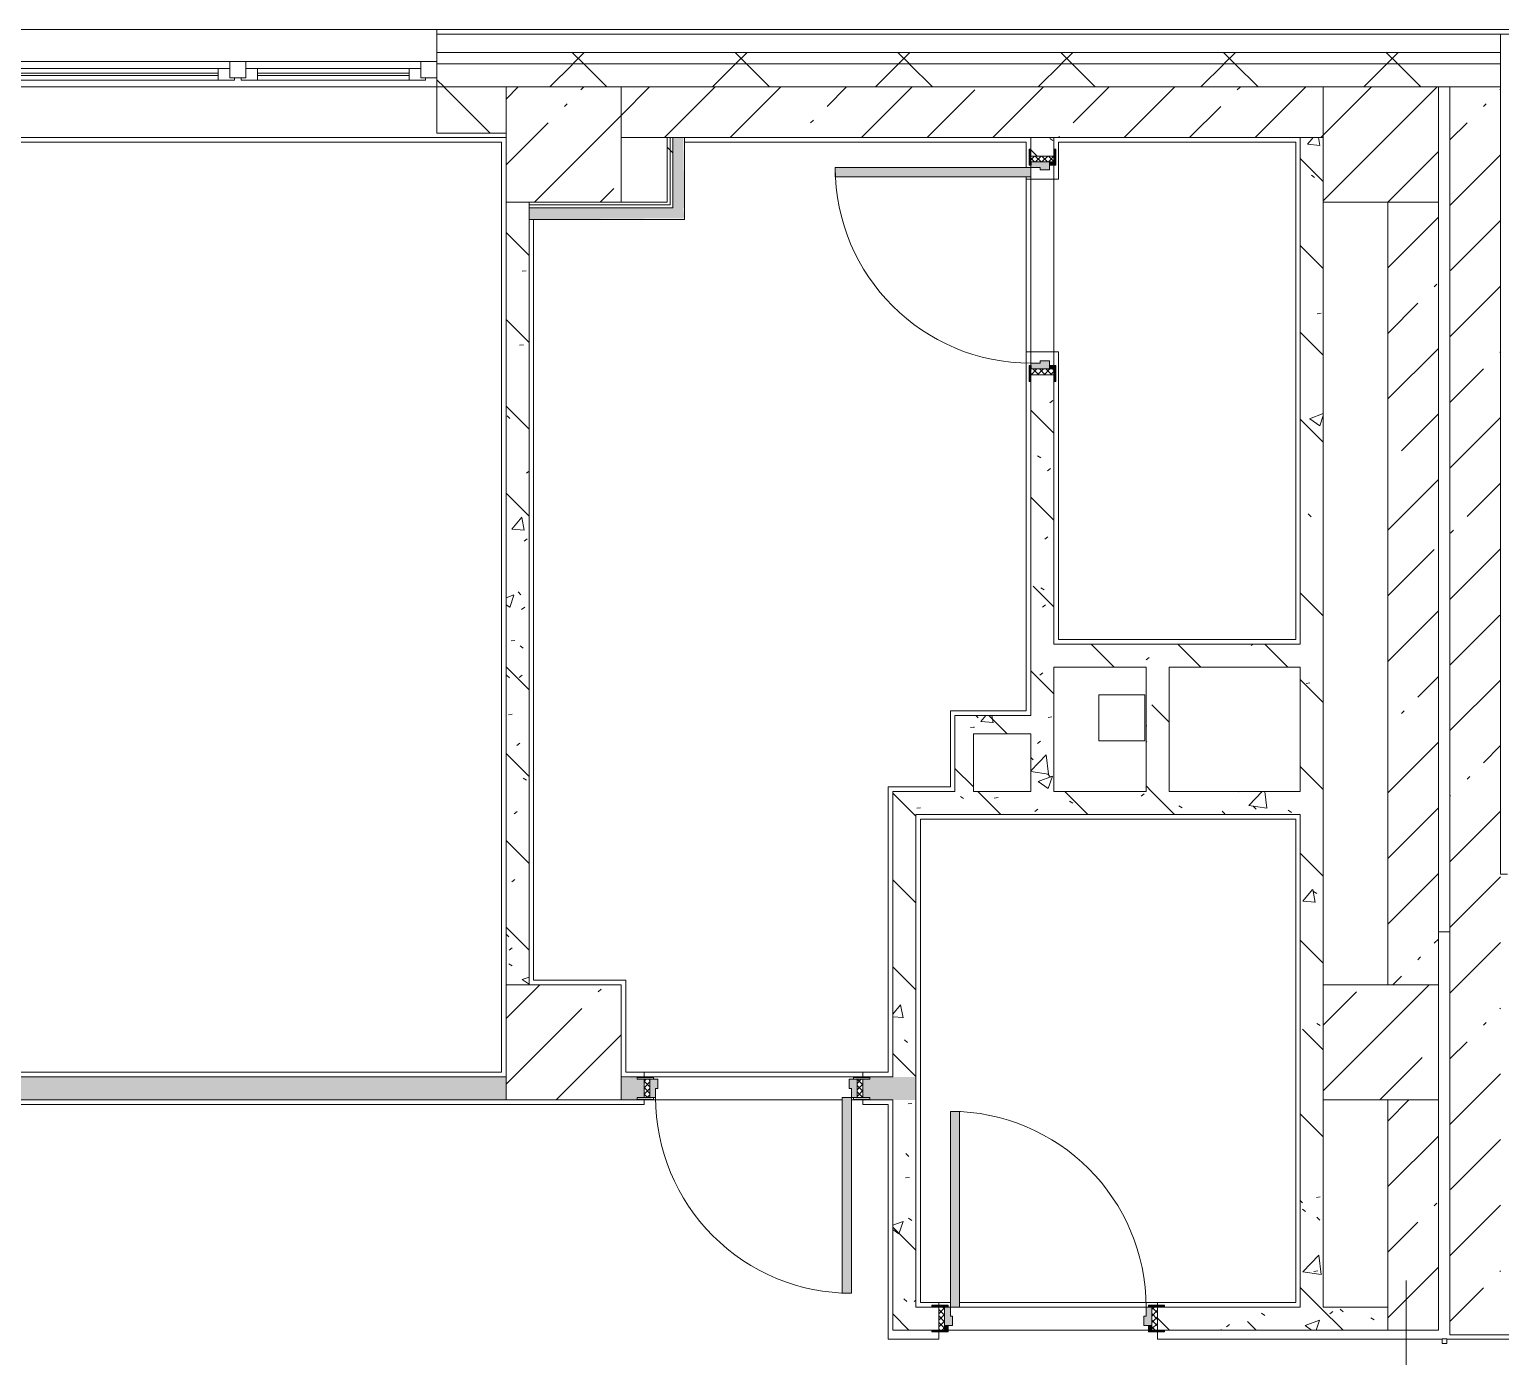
# Model space of a CAD drawing. Header units: millimetres. Extents: x -4185 to 186529, y -8553 to 29097.
# Drawn here: x 138099 to 144489, y 21585 to 27350 of the extents above; entities that cross this region are included whole.
import ezdxf

# ---------------------------------------------------------------- set-up
doc = ezdxf.new("R2010")
doc.units = ezdxf.units.MM
for name, color, linetype, lineweight, true_color in [('A-DOOR-3', 7, 'Continuous', 5, 0xaaaaaa), ('A-DOOR-4', 7, 'Continuous', 5, 0xe2e2e2), ('A-DOOR-FRAM-2', 7, 'Continuous', 5, 0xe2e2e2), ('A-DOOR-FRAM-3', 7, 'Continuous', 5, 0xaaaaaa), ('A-FLOR-1', 7, 'Continuous', 5, 0xaaaaaa), ('I-WALL-1', 7, 'Continuous', 5, 0xe7e7e7), ('I-WALL-5', 7, 'Continuous', 5, 0x787878)]:
    doc.layers.add(name, color=color, linetype=linetype, lineweight=lineweight, true_color=true_color)
for name, color, linetype, lineweight in [('A-GLAZ-2', 7, 'Continuous', 5), ('A-WALL', 7, 'Continuous', 9), ('A-WALL-2', 7, 'Continuous', 5), ('I-WALL-3', 7, 'Continuous', 5), ('S-COLS-2', 7, 'Continuous', 5), ('Оси', 7, 'Continuous', 9)]:
    doc.layers.add(name, color=color, linetype=linetype, lineweight=lineweight)
pattern_1 = [(45, (59518.7, 0), (-285.1231, 285.1231), []), (45, (59803.8, 0), (-285.1231, 285.1231), [504.031, -100.806, 16.764, -84.042])]
pattern_2 = [(135, (1826.41, 114.685), (-14.14214, -14.14214), []), (225, (1826.41, 114.685), (14.14214, -14.14214), [])]
pattern_3 = [(45, (-296.384, 114.685), (-14.1421, 14.1421), []), (135, (-296.384, 114.685), (-14.1421, -14.1421), [])]
pattern_4 = [(135, (59518.7, 0), (-377.1708, -377.1708), [533.4, -88.9, 17.78, -88.9]), (135, (59518.7, 376.94), (-377.1708, -377.1708), []), (50, (59518.7, 0), (637.6445, -55.7866), [66.675, -733.425]), (355, (59518.7, 0), (-123.3494, 668.699), [53.34, -586.74]), (100.451, (59571.8, -4.65), (514.299, 612.908), [56.665, -623.315]), (46.184, (59518.7, 177.8), (948.7764, -147.15), [100.012, -1100.137]), (96.636, (59597.7, 165.5), (830.909, 865.997), [84.998, -934.973]), (351.184, (59518.7, 177.8), (830.918, 865.988), [80.01, -880.11]), (21, (59607.6, 133.35), (530.6506, -357.9283), [66.675, -733.425]), (326, (59607.6, 133.35), (216.308, 644.6585), [53.34, -586.74]), (71.451, (59651.8, 103.5), (746.9596, 286.7243), [56.665, -623.315]), (37.5, (59518.68, 0), (10.81053, 295.9426), [16.764, -562.864, 16.764, -578.866, -588.962]), (37.5, (59518.68, 0), (10.81053, 295.9426), [-1175.258, 16.764, -572.198]), (7.5, (59518.68, 0), (233.8692, 350.6318), [16.764, -322.834, 16.764, -549.529, -224.472]), (7.5, (59518.68, 0), (233.8692, 350.6318), [-905.891, 16.764, -207.708]), (327.5, (59320.43, 0), (474.5678, -20.0513), [16.764, -205.486, 16.764, -676.656, -920.115]), (327.5, (59320.43, 0), (474.5678, -20.0513), [-915.67, 16.764, -903.351]), (317.5, (59231.53, 0), (518.4522, 88.9934), [16.764, -272.161, 16.764, -443.738, -653.415]), (317.5, (59231.53, 0), (518.4522, 88.9934), [-749.427, 16.764, -636.651])]
pattern_5 = [(45, (59518.7, 0), (-353.5534, 353.5534), []), (135, (59518.7, 0), (-353.5534, -353.5534), [])]
pattern_6 = [(45, (59518.7, 0), (-530.33, 530.33), []), (135, (59518.7, 0), (-530.33, -530.33), [])]

# ---------------------------------------------------------------- blocks, each defined once
blk = doc.blocks.new('BSC_Колонна _Прямоугольная - 500х500-23287078-1_10_1_птичка')
at = {"layer": 'S-COLS-2'}
h = blk.add_hatch(dxfattribs=at)
h.set_pattern_fill('FP_111', color=256, style=0, pattern_type=2)
h.set_pattern_definition([(45, (-84450, -22950), (-285.1231, 285.1231), []), (45, (-84164.88, -22950), (-285.1231, 285.1231), [504.031, -100.806, 16.764, -84.042])])
h.paths.add_polyline_path([(8.5, -250), (250, -250), (250, 250), (-250, 250), (-250, -250)])
for p, q in [((250, 250), (-250, 250)), ((-250, 250), (-250, -250)), ((250, -250), (250, 250)), ((-250, -250), (250, -250))]:
    blk.add_line(p, q, dxfattribs=at)
blk = doc.blocks.new('110_Дверь_СКБ_1Ст_Внутренняя1 - Д-9_ ДОО_Дв_950x2100h_Цеха_ ПУИ_ Помещение персонала_ Моечные_ Тамбур-18976848-1_10_1_птичка')
at = {"layer": 'A-DOOR-3'}
h = blk.add_hatch(dxfattribs=at)
h.set_pattern_fill('FP_127', color=256, style=0, pattern_type=2)
h.set_pattern_definition(pattern_2)
h.paths.add_polyline_path([(462.5, 40), (462.5, -40), (487.5, -40), (487.5, 40)])
at = {"layer": 'A-DOOR-4'}
h = blk.add_hatch(color=256, dxfattribs=at)
h.paths.add_polyline_path([(517.5, 48), (447.5, 48), (462.5, 40), (517.5, 41.1)])
h.paths.add_polyline_path([(-437.5, 48), (-492.5, 48), (-492.5, 40), (-437.5, 40), (-422.5, 48)])
h = blk.add_hatch(color=256, dxfattribs=at)
h.paths.add_polyline_path([(437.5, 40), (437.5, 0), (427.5, 0), (427.5, -40), (462.5, -40), (462.5, 40), (447.5, 40)])
h.paths.add_polyline_path([(-422.5, 40), (-437.5, 40), (-437.5, -40), (-402.5, -40), (-402.5, 0), (-412.5, 0), (-412.5, 40)])
h = blk.add_hatch(color=256, dxfattribs=at)
h.paths.add_polyline_path([(462.5, -40), (447.5, -48), (517.5, -48), (512.3, -40), (487.5, -40)])
h.paths.add_polyline_path([(-437.5, -40), (-492.5, -40), (-492.5, -48), (-422.5, -48)])
at = {"layer": 'A-DOOR-FRAM-2'}
blk.add_hatch(color=256, dxfattribs=at).paths.add_polyline_path([(-372.5, 890), (-412.5, 890), (-412.5, 40), (-372.5, 40), (-372.5, 704.6)])
at = {"layer": 'A-DOOR-FRAM-3'}
h = blk.add_hatch(dxfattribs=at)
h.set_pattern_fill('FP_128', color=256, style=0, pattern_type=2)
h.set_pattern_definition(pattern_3)
h.paths.add_polyline_path([(-462.5, 40), (-462.5, -40), (-437.5, -40), (-437.5, 40)])
at = {"layer": 'A-DOOR-3'}
for p, q in [((-412.5, 890), (-412.5, 40)), ((-372.5, 890), (-412.5, 890)), ((-372.5, 40), (-372.5, 890)), ((-422.5, 48), (-492.5, 48)), ((-492.5, 48), (-492.5, 40)), ((-492.5, 40), (-437.5, 40)), ((-437.5, 40), (-422.5, 40)), ((-422.5, 40), (-422.5, 48)), ((-412.5, 40), (-372.5, 40)), ((517.5, 48), (447.5, 48)), ((447.5, 48), (447.5, 40)), ((447.5, 40), (462.5, 40)), ((462.5, 40), (517.5, 40)), ((517.5, 40), (517.5, 48)), ((-492.5, -40), (-492.5, -48)), ((-437.5, -40), (-492.5, -40)), ((-492.5, -48), (-422.5, -48)), ((-422.5, -40), (-437.5, -40)), ((-422.5, -48), (-422.5, -40)), ((462.5, -40), (447.5, -40)), ((447.5, -40), (447.5, -48)), ((447.5, -48), (517.5, -48)), ((517.5, -40), (462.5, -40)), ((517.5, -48), (517.5, -40))]:
    blk.add_line(p, q, dxfattribs=at)
blk.add_arc((-412.5, 40), 850, 360, 90, dxfattribs=at)
at = {"layer": 'A-DOOR-FRAM-3'}
for p, q in [((-437.5, 40), (-462.5, 40)), ((-462.5, 40), (-462.5, -40)), ((-412.5, 40), (-437.5, 40)), ((-437.5, 40), (-437.5, -40)), ((-437.5, -40), (-437.5, 40)), ((-412.5, 0), (-412.5, 40)), ((-402.5, 0), (-412.5, 0)), ((-402.5, -40), (-402.5, 0)), ((437.5, 0), (427.5, 0)), ((427.5, 0), (427.5, -40)), ((437.5, 40), (437.5, 0)), ((462.5, 40), (437.5, 40)), ((462.5, -40), (462.5, 40)), ((487.5, 40), (462.5, 40)), ((462.5, 40), (462.5, -40)), ((487.5, -40), (487.5, 40)), ((-462.5, -40), (-437.5, -40)), ((-437.5, -40), (-402.5, -40)), ((427.5, -40), (462.5, -40)), ((462.5, -40), (487.5, -40))]:
    blk.add_line(p, q, dxfattribs=at)
blk = doc.blocks.new('110_Дверь_СКБ_1Ст_Внутренняя1 - Д-7_п__950x2100h_Туалет-32105350-1_10_1_птичка')
at = {"layer": 'A-DOOR-3'}
h = blk.add_hatch(dxfattribs=at)
h.set_pattern_fill('FP_127', color=256, style=0, pattern_type=2)
h.set_pattern_definition(pattern_2)
h.paths.add_polyline_path([(487.5, -50), (487.5, 50), (462.5, 50), (463.3, -50)])
at = {"layer": 'A-DOOR-4'}
h = blk.add_hatch(color=256, dxfattribs=at)
h.paths.add_polyline_path([(437.5, -30), (462.5, -30), (462.5, 50), (437.5, 50), (437.5, 10), (427.5, 10), (427.5, -30)])
h.paths.add_polyline_path([(-437.5, -30), (-402.5, -30), (-402.5, 10), (-412.5, 10), (-412.5, 50), (-437.5, 50)])
at = {"layer": 'A-DOOR-FRAM-2'}
for points in [[(-372.5, 50), (-372.5, 900), (-412.5, 900), (-412.5, 50), (-393, 50)], [(-437.5, 50), (-422.5, 50), (-422.5, 58), (-492.5, 58), (-492.5, 50), (-462.5, 50)], [(517.5, 50), (517.5, 58), (447.5, 58), (447.5, 50), (492.2, 50)], [(-492.5, -58), (-422.5, -58), (-422.5, -50), (-492.5, -50)], [(-437.5, -50), (-422.5, -50), (-422.5, -30), (-437.5, -30)], [(462.5, -50), (462.5, -30), (447.5, -30), (447.5, -50)], [(468.2, -58), (517.5, -58), (517.5, -50), (447.5, -50), (447.5, -58)]]:
    blk.add_hatch(color=256, dxfattribs=at).paths.add_polyline_path(points)
at = {"layer": 'A-DOOR-FRAM-3'}
h = blk.add_hatch(dxfattribs=at)
h.set_pattern_fill('FP_128', color=256, style=0, pattern_type=2)
h.set_pattern_definition(pattern_3)
h.paths.add_polyline_path([(-437.5, -50), (-437.5, 50), (-462.5, 50), (-462.5, -50)])
at = {"layer": 'A-DOOR-3'}
for p, q in [((-412.5, 900), (-412.5, 50)), ((-372.5, 900), (-412.5, 900)), ((-372.5, 50), (-372.5, 900)), ((-412.5, 50), (-372.5, 50))]:
    blk.add_line(p, q, dxfattribs=at)
blk.add_arc((-412.5, 50), 850, 360, 90, dxfattribs=at)
at = {"layer": 'A-DOOR-FRAM-3'}
for p, q in [((-422.5, 58), (-492.5, 58)), ((-492.5, 58), (-492.5, 50)), ((-492.5, 50), (-422.5, 50)), ((-437.5, 50), (-462.5, 50)), ((-462.5, 50), (-462.5, -50)), ((-412.5, 50), (-437.5, 50)), ((-437.5, 50), (-437.5, -30)), ((-437.5, -50), (-437.5, 50)), ((-422.5, 50), (-437.5, 50)), ((-437.5, 50), (-437.5, 49)), ((-437.5, 49), (-422.5, 49)), ((-422.5, 50), (-422.5, 58)), ((-422.5, 49), (-422.5, 50)), ((-412.5, 10), (-412.5, 50)), ((-402.5, 10), (-412.5, 10)), ((-402.5, -30), (-402.5, 10)), ((437.5, 10), (427.5, 10)), ((427.5, 10), (427.5, -30)), ((437.5, 50), (437.5, 10)), ((462.5, 50), (437.5, 50)), ((517.5, 58), (447.5, 58)), ((447.5, 58), (447.5, 50)), ((462.5, 50), (447.5, 50)), ((447.5, 50), (447.5, 49)), ((447.5, 50), (517.5, 50)), ((447.5, 49), (462.5, 49)), ((462.5, -30), (462.5, 50)), ((487.5, 50), (462.5, 50)), ((462.5, 50), (462.5, -50)), ((462.5, 49), (462.5, 50)), ((487.5, -50), (487.5, 50)), ((517.5, 50), (517.5, 58)), ((-422.5, -50), (-492.5, -50)), ((-492.5, -50), (-492.5, -58)), ((-492.5, -58), (-422.5, -58)), ((-462.5, -50), (-437.5, -50)), ((-437.5, -30), (-402.5, -30)), ((-422.5, -30), (-437.5, -30)), ((-437.5, -30), (-437.5, -50)), ((-437.5, -50), (-422.5, -50)), ((-422.5, -50), (-422.5, -30)), ((-422.5, -58), (-422.5, -50)), ((427.5, -30), (462.5, -30)), ((462.5, -30), (447.5, -30)), ((447.5, -30), (447.5, -50)), ((447.5, -50), (462.5, -50)), ((517.5, -50), (447.5, -50)), ((447.5, -50), (447.5, -58)), ((447.5, -58), (517.5, -58)), ((462.5, -50), (462.5, -30)), ((462.5, -50), (487.5, -50)), ((517.5, -58), (517.5, -50))]:
    blk.add_line(p, q, dxfattribs=at)
blk = doc.blocks.new('110_Дверь_СКБ_1Ст_Внутренняя1 - Д-7_л__950x2100h_Туалет-32089464-1_10_1_птичка')
at = {"layer": 'A-DOOR-3'}
h = blk.add_hatch(dxfattribs=at)
h.set_pattern_fill('FP_127', color=256, style=0, pattern_type=2)
h.set_pattern_definition(pattern_2)
h.paths.add_polyline_path([(462.5, -50), (487.5, -50), (487.5, 50), (462.5, 50)])
at = {"layer": 'A-DOOR-4'}
h = blk.add_hatch(color=256, dxfattribs=at)
h.paths.add_polyline_path([(-437.5, -30), (-402.5, -30), (-402.5, 10), (-412.5, 10), (-412.5, 50), (-437.5, 50)])
h.paths.add_polyline_path([(427.5, 10), (427.5, -30), (462.5, -30), (462.5, 50), (437.5, 50), (437.5, 10)])
at = {"layer": 'A-DOOR-FRAM-2'}
for points in [[(397.5, 380.5), (397.5, 50), (437.5, 50), (437.5, 900), (397.5, 900), (397.5, 670)], [(-492.5, 50), (-422.5, 50), (-422.5, 58), (-492.5, 58)], [(447.5, 50), (517.5, 50), (517.5, 58), (447.5, 58)], [(-492.5, -58), (-422.5, -58), (-422.5, -50), (-492.5, -50)], [(-437.5, -50), (-422.5, -50), (-422.5, -30), (-437.5, -30)], [(447.5, -50), (462.5, -50), (462.5, -30), (447.5, -30)], [(447.5, -58), (517.5, -58), (517.5, -50), (447.5, -50)]]:
    blk.add_hatch(color=256, dxfattribs=at).paths.add_polyline_path(points)
at = {"layer": 'A-DOOR-FRAM-3'}
h = blk.add_hatch(dxfattribs=at)
h.set_pattern_fill('FP_128', color=256, style=0, pattern_type=2)
h.set_pattern_definition(pattern_3)
h.paths.add_polyline_path([(-462.5, -50), (-437.5, -50), (-437.5, 50), (-462.5, 50)])
at = {"layer": 'A-DOOR-3'}
for p, q in [((437.5, 900), (397.5, 900)), ((397.5, 900), (397.5, 50)), ((437.5, 50), (437.5, 900)), ((397.5, 50), (437.5, 50))]:
    blk.add_line(p, q, dxfattribs=at)
blk.add_arc((437.5, 50), 850, 90, 180, dxfattribs=at)
at = {"layer": 'A-DOOR-FRAM-3'}
for p, q in [((-422.5, 58), (-492.5, 58)), ((-492.5, 58), (-492.5, 50)), ((-492.5, 50), (-422.5, 50)), ((-437.5, 50), (-462.5, 50)), ((-462.5, 50), (-462.5, -50)), ((-412.5, 50), (-437.5, 50)), ((-437.5, 50), (-437.5, -30)), ((-437.5, -50), (-437.5, 50)), ((-422.5, 50), (-437.5, 50)), ((-437.5, 50), (-437.5, 49)), ((-437.5, 49), (-422.5, 49)), ((-422.5, 50), (-422.5, 58)), ((-422.5, 49), (-422.5, 50)), ((-412.5, 10), (-412.5, 50)), ((-402.5, 10), (-412.5, 10)), ((-402.5, -30), (-402.5, 10)), ((437.5, 10), (427.5, 10)), ((427.5, 10), (427.5, -30)), ((437.5, 50), (437.5, 10)), ((462.5, 50), (437.5, 50)), ((517.5, 58), (447.5, 58)), ((447.5, 58), (447.5, 50)), ((462.5, 50), (447.5, 50)), ((447.5, 50), (447.5, 49)), ((447.5, 50), (517.5, 50)), ((447.5, 49), (462.5, 49)), ((462.5, -30), (462.5, 50)), ((487.5, 50), (462.5, 50)), ((462.5, 50), (462.5, -50)), ((462.5, 49), (462.5, 50)), ((487.5, -50), (487.5, 50)), ((517.5, 50), (517.5, 58)), ((-422.5, -50), (-492.5, -50)), ((-492.5, -50), (-492.5, -58)), ((-492.5, -58), (-422.5, -58)), ((-462.5, -50), (-437.5, -50)), ((-437.5, -30), (-402.5, -30)), ((-422.5, -30), (-437.5, -30)), ((-437.5, -30), (-437.5, -50)), ((-437.5, -50), (-422.5, -50)), ((-422.5, -50), (-422.5, -30)), ((-422.5, -58), (-422.5, -50)), ((427.5, -30), (462.5, -30)), ((462.5, -30), (447.5, -30)), ((447.5, -30), (447.5, -50)), ((447.5, -50), (462.5, -50)), ((517.5, -50), (447.5, -50)), ((447.5, -50), (447.5, -58)), ((447.5, -58), (517.5, -58)), ((462.5, -50), (462.5, -30)), ((462.5, -50), (487.5, -50)), ((517.5, -58), (517.5, -50))]:
    blk.add_line(p, q, dxfattribs=at)
blk = doc.blocks.new('120_Окно_СКБ_2Ст - 120_Окно_СКБ_2Ст 3100х2500 _мал_створка слева_ 2-19089248-1_10_1_птичка')
at = {"layer": 'A-GLAZ-2'}
for p, q in [((-1550, -75), (-1550, -5)), ((-1550, -5), (-1480, -5)), ((1550, -5), (-1550, -5)), ((-1480, -5), (-1480, -75)), ((650, -35), (-1480, -35)), ((-1480, -35), (-1480, -75)), ((-1430, -85), (-1430, -35)), ((-1430, -55), (600, -55)), ((600, -85), (600, -35)), ((650, -75), (650, -5)), ((650, -5), (720, -5)), ((650, -75), (650, -35)), ((720, -5), (720, -75)), ((1480, -35), (720, -35)), ((720, -35), (720, -75)), ((770, -85), (770, -35)), ((770, -55), (1430, -55)), ((1430, -85), (1430, -35)), ((1480, -75), (1480, -5)), ((1480, -5), (1550, -5)), ((1480, -75), (1480, -35)), ((1550, -5), (1550, -75)), ((-1480, -75), (-1550, -75)), ((-1550, -75), (-1500, -75)), ((-1480, -75), (-1500, -75)), ((-1500, -75), (-1500, -85)), ((-1500, -85), (670, -85)), ((670, -85), (-1500, -85)), ((600, -65), (-1430, -65)), ((720, -75), (650, -75)), ((670, -75), (650, -75)), ((670, -75), (700, -75)), ((670, -85), (670, -75)), ((720, -75), (700, -75)), ((700, -75), (700, -85)), ((700, -85), (1500, -85)), ((1500, -85), (700, -85)), ((1430, -65), (770, -65)), ((1550, -75), (1480, -75)), ((1500, -75), (1480, -75)), ((1500, -75), (1550, -75)), ((1500, -85), (1500, -75))]:
    blk.add_line(p, q, dxfattribs=at)
blk = doc.blocks.new('BSC_Колонна _Прямоугольная - 500х500-V225-1_10_1_птичка')
at = {"layer": 'S-COLS-2'}
h = blk.add_hatch(dxfattribs=at)
h.set_pattern_fill('FP_182', color=256, style=0, pattern_type=2)
h.set_pattern_definition([(45, (-80900, -22950), (-285.1231, 285.1231), []), (45, (-80614.88, -22950), (-285.1231, 285.1231), [504.031, -100.806, 16.764, -84.042])])
h.paths.add_polyline_path([(202.8, -250), (250, -250), (250, 250), (-250, 250), (-250, -250), (-26, -250)])
for p, q in [((250, 250), (-250, 250)), ((-250, 250), (-250, -250)), ((250, -250), (250, 250)), ((-250, -250), (250, -250))]:
    blk.add_line(p, q, dxfattribs=at)

msp = doc.modelspace()

# ---------------------------------------------------------------- hatches: boundary and pattern name
at = {"layer": 'A-WALL-2'}
h = msp.add_hatch(dxfattribs=at)
h.set_pattern_fill('FP_109', color=256, style=0, pattern_type=2)
h.set_pattern_definition(pattern_5)
h.paths.add_polyline_path([(142943.8, 27200), (144488.7, 27200), (144488.7, 27250), (139868.7, 27250), (139868.7, 27200), (142743.8, 27200)])
h.paths.add_polyline_path([(130328.7, 27200), (130328.7, 27250), (127728.7, 27250), (127728.7, 27200), (129828.7, 27200)])
h.paths.add_polyline_path([(126278.7, 27200), (126628.7, 27200), (126628.7, 27250), (125678.7, 27250), (125678.7, 27200)])
h.paths.add_polyline_path([(132428.7, 27200), (133768.7, 27200), (133768.7, 27250), (132428.7, 27250), (132428.7, 27210)])
h.paths.add_polyline_path([(136768.7, 27200), (136768.7, 27250), (135868.7, 27250), (135868.7, 27200), (136268.7, 27200)])
h.paths.add_polyline_path([(117223.7, 27200), (117223.7, 27250), (116378.7, 27250), (116378.7, 27200)])
h.paths.add_polyline_path([(119810.8, 27200), (120578.7, 27200), (120578.7, 27250), (119523.7, 27250), (119523.7, 27200)])
h.paths.add_polyline_path([(108278.7, 27200), (108278.7, 27250), (107178.7, 27250), (107178.7, 27200), (107678.7, 27200)])
h.paths.add_polyline_path([(114278.7, 27200), (114278.7, 27250), (113378.7, 27250), (113378.7, 27200), (114233.9, 27200)])
h.paths.add_polyline_path([(111278.7, 27200), (111278.7, 27250), (110378.7, 27250), (110378.7, 27200)])
h.paths.add_polyline_path([(104078.7, 27200), (104078.7, 27250), (101678.7, 27250), (101678.7, 27200), (103080.2, 27200)])
h = msp.add_hatch(dxfattribs=at)
h.set_pattern_fill('FP_109', color=256, style=0, pattern_type=2)
h.set_pattern_definition(pattern_5)
h.paths.add_polyline_path([(102278.7, 27100), (104078.7, 27100), (104078.7, 27200), (101678.7, 27200), (101678.7, 27100)])
h.paths.add_polyline_path([(120278.7, 27100), (120578.7, 27100), (120578.7, 27200), (119523.7, 27200), (119523.7, 27100), (119810.8, 27100)])
h.paths.add_polyline_path([(143618.7, 27100), (144488.7, 27100), (144484.1, 27200), (139868.7, 27198.1), (139868.7, 27100), (142943.8, 27100)])
h.paths.add_polyline_path([(110918.7, 27100), (111278.7, 27100), (111278.7, 27200), (110378.7, 27200), (110378.7, 27100)])
h.paths.add_polyline_path([(113378.7, 27100), (114278.7, 27100), (114278.7, 27200), (113378.7, 27200), (113378.7, 27140)])
h.paths.add_polyline_path([(107378.7, 27100), (108278.7, 27100), (108278.7, 27200), (107178.7, 27200), (107178.7, 27100)])
h.paths.add_polyline_path([(126596.7, 27100), (126596.7, 27102), (126596.7, 27110), (126628.7, 27110), (126628.7, 27200), (125678.7, 27200), (125678.7, 27100), (126578.7, 27100)])
h.paths.add_polyline_path([(117223.7, 27100), (117223.7, 27200), (116378.7, 27200), (116378.7, 27100), (116868.7, 27100)])
h.paths.add_polyline_path([(136268.7, 27100), (136768.7, 27100), (136768.7, 27200), (135868.7, 27200), (135868.7, 27100)])
h.paths.add_polyline_path([(127760.7, 27100), (130328.7, 27100), (130328.7, 27200), (127728.7, 27200), (127728.7, 27110), (127760.7, 27110), (127760.7, 27102), (127728.7, 27100)])
h.paths.add_polyline_path([(133058.7, 27100), (133768.7, 27100), (133768.7, 27200), (132428.7, 27200), (132428.7, 27100)])
h = msp.add_hatch(dxfattribs=at)
h.set_pattern_fill('FP_91', color=256, style=0, pattern_type=2)
h.set_pattern_definition([(135, (59518.68, 0), (-176.7767, -176.7767), [])])
h.paths.add_polyline_path([(116868.7, 26900), (117223.7, 26900), (117223.7, 27100), (116378.7, 27100), (116378.7, 26900)])
h.paths.add_polyline_path([(102278.7, 26900), (104078.7, 26900), (104078.7, 27100), (102278.7, 27100), (102278.7, 27061.4)])
h.paths.add_polyline_path([(110516, 26900), (111278.7, 26900), (111278.7, 27100), (110378.7, 27100), (110378.7, 26900)])
h.paths.add_polyline_path([(113378.7, 26900), (113678.7, 26900), (113678.7, 27100), (113378.7, 27100), (113378.7, 26969.4)])
h.paths.add_polyline_path([(140168.7, 26900), (140168.7, 27100), (139868.7, 27100), (139868.7, 26900)])
h.paths.add_polyline_path([(120278.7, 26900), (120578.7, 26900), (120578.7, 27100), (120278.7, 27100), (120278.7, 26953.9)])
h.paths.add_polyline_path([(136268.7, 26900), (136268.7, 27100), (135868.7, 27100), (135868.7, 26900), (135946.9, 26900)])
h.paths.add_polyline_path([(126578.7, 26900), (126578.7, 27100), (126278.7, 27100), (126278.7, 26900)])
h.paths.add_polyline_path([(119523.7, 26900), (119678.7, 26900), (119678.7, 27100), (119523.7, 27100), (119523.7, 26936.5)])
h.paths.add_polyline_path([(127724.7, 26900), (129828.7, 26900), (129828.7, 27100), (127724.7, 27100), (127724.7, 27091.3)])
h.paths.add_polyline_path([(133768.7, 26900), (133768.7, 27100), (133558.7, 27100), (133558.7, 26900)])
h.paths.add_polyline_path([(133058.7, 26900), (133058.7, 27100), (132428.7, 27100), (132428.7, 26900)])
h.paths.add_polyline_path([(107178.7, 26900), (107678.7, 26900), (107678.7, 27100), (107178.7, 27100), (107178.7, 27079.6)])
at = {"layer": 'I-WALL-1'}
for points in [[(140893.7, 26575), (140943.7, 26575), (140938.7, 26880), (140893.7, 26880), (140893.7, 26587.5)], [(140288.7, 26525), (140943.7, 26530), (140938.7, 26575), (140268.7, 26575), (140268.7, 26525)]]:
    msp.add_hatch(color=256, dxfattribs=at).paths.add_polyline_path(points)
at = {"layer": 'I-WALL-3'}
h = msp.add_hatch(dxfattribs=at)
h.set_pattern_fill('FP_90', color=256, style=0, pattern_type=2)
h.set_pattern_definition(pattern_1)
h.paths.add_polyline_path([(142548.7, 26880), (143718.7, 26880), (143718.7, 27100), (140668.7, 27100), (140668.7, 26880), (142448.7, 26880)])
h = msp.add_hatch(dxfattribs=at)
h.set_pattern_fill('FP_90', color=256, style=0, pattern_type=2)
h.set_pattern_definition(pattern_1)
h.paths.add_polyline_path([(144388.7, 21680), (144488.7, 21680), (144488.7, 27100), (144268.7, 27100), (144268.7, 21680)])
h = msp.add_hatch(dxfattribs=at)
h.set_pattern_fill('FP_201', color=256, style=0, pattern_type=2)
h.set_pattern_definition(pattern_6)
h.paths.add_polyline_path([(140881.2, 26600), (140881.2, 26880), (140868.7, 26880), (140868.7, 26600)])
h = msp.add_hatch(dxfattribs=at)
h.set_pattern_fill('FP_201', color=256, style=0, pattern_type=2)
h.set_pattern_definition(pattern_6)
h.paths.add_polyline_path([(140881.2, 26587.5), (140893.7, 26587.5), (140893.7, 26880), (140881.2, 26880), (140881.2, 26600)])
h = msp.add_hatch(dxfattribs=at)
h.set_pattern_fill('FP_90', color=256, style=0, pattern_type=2)
h.set_pattern_definition(pattern_1)
h.paths.add_polyline_path([(143998.7, 23200), (144218.7, 23200), (144218.7, 26600), (143998.7, 26600), (143998.7, 23430)])
h = msp.add_hatch(dxfattribs=at)
h.set_pattern_fill('FP_90', color=256, style=0, pattern_type=2)
h.set_pattern_definition(pattern_1)
h.paths.add_polyline_path([(143998.7, 21700), (144218.7, 21700), (144218.7, 22700), (143998.7, 22700), (143998.7, 21800)])
at = {"layer": 'I-WALL-5'}
h = msp.add_hatch(dxfattribs=at)
h.set_pattern_fill('FP_120', color=256, style=0, pattern_type=2)
h.set_pattern_definition(pattern_4)
h.paths.add_polyline_path([(142448.7, 23940), (142548.7, 23940), (142548.7, 25850), (142448.7, 25850), (142448.7, 24040)])
h.paths.add_polyline_path([(142448.7, 26800), (142548.7, 26800), (142548.7, 26880), (142448.7, 26880), (142448.7, 26830)])
h = msp.add_hatch(dxfattribs=at)
h.set_pattern_fill('FP_120', color=256, style=0, pattern_type=2)
h.set_pattern_definition(pattern_4)
h.paths.add_polyline_path([(143718.7, 21800), (143718.7, 26880), (143618.7, 26880), (143618.7, 21800)])
h = msp.add_hatch(dxfattribs=at)
h.set_pattern_fill('FP_120', color=256, style=0, pattern_type=2)
h.set_pattern_definition(pattern_4)
h.paths.add_polyline_path([(140168.7, 23200), (140268.7, 23200), (140268.7, 26600), (140168.7, 26600), (140168.7, 24625.5)])
h = msp.add_hatch(dxfattribs=at)
h.set_pattern_fill('FP_120', color=256, style=0, pattern_type=2)
h.set_pattern_definition(pattern_4)
h.paths.add_polyline_path([(142943.8, 24580), (143618.7, 24580), (143618.7, 24680), (142548.7, 24680), (142548.7, 24580), (142910.2, 24580)])
h = msp.add_hatch(dxfattribs=at)
h.set_pattern_fill('FP_120', color=256, style=0, pattern_type=2)
h.set_pattern_definition(pattern_4)
h.paths.add_polyline_path([(143048.7, 24040), (143047.7, 24580), (142948.7, 24580), (142948.7, 24040), (143047.7, 24040)])
h = msp.add_hatch(dxfattribs=at)
h.set_pattern_fill('FP_120', color=256, style=0, pattern_type=2)
h.set_pattern_definition(pattern_4)
h.paths.add_polyline_path([(142118.7, 24040), (142198.7, 24040), (142198.7, 24370), (142118.7, 24370), (142118.7, 24040.1)])
h = msp.add_hatch(dxfattribs=at)
h.set_pattern_fill('FP_120', color=256, style=0, pattern_type=2)
h.set_pattern_definition(pattern_4)
h.paths.add_polyline_path([(142428.7, 24290), (142448.7, 24290), (142448.7, 24370), (142198.7, 24370), (142198.7, 24290)])
h = msp.add_hatch(dxfattribs=at)
h.set_pattern_fill('FP_120', color=256, style=0, pattern_type=2)
h.set_pattern_definition(pattern_4)
h.paths.add_polyline_path([(141968.7, 23940), (142448.7, 23940), (142444.5, 24040), (141848.7, 24040), (141848.7, 23940), (141948.7, 23940)])
h = msp.add_hatch(dxfattribs=at)
h.set_pattern_fill('FP_120', color=256, style=0, pattern_type=2)
h.set_pattern_definition(pattern_4)
h.paths.add_polyline_path([(143350.4, 23940), (143618.7, 23940), (143618.7, 24040), (142548.7, 24040), (142548.7, 23940), (143227.5, 23940)])
h = msp.add_hatch(dxfattribs=at)
h.set_pattern_fill('FP_120', color=256, style=0, pattern_type=2)
h.set_pattern_definition(pattern_4)
h.paths.add_polyline_path([(141948.7, 22800), (141948.7, 23940), (141848.7, 23940), (141848.7, 22800)])
h = msp.add_hatch(dxfattribs=at)
h.set_pattern_fill('FP_120', color=256, style=0, pattern_type=2)
h.set_pattern_definition(pattern_4)
h.paths.add_polyline_path([(136768.7, 22700), (136868.7, 22700), (136868.7, 22800), (136768.7, 22800), (136768.7, 22709.1)])
h.paths.add_polyline_path([(135687.5, 22700), (136268.7, 22700), (136268.7, 22800), (135263.5, 22800), (135263.5, 22700), (135648.7, 22700)])
h.paths.add_polyline_path([(138218.5, 22700), (140168.7, 22700), (140168.7, 22800), (137968.7, 22800), (137968.7, 22700), (137998.7, 22700)])
h.paths.add_polyline_path([(141718.7, 22700), (141948.7, 22700), (141948.7, 22800), (141748.7, 22798), (141748.7, 22790), (141718.7, 22790), (141718.7, 22710), (141748.7, 22710), (141748.7, 22702), (141718.7, 22702)])
h.paths.add_polyline_path([(140747.9, 22700), (140738.7, 22702), (140738.7, 22710), (140768.7, 22710), (140768.7, 22790), (140738.7, 22790), (140738.7, 22798), (140668.7, 22796.4), (140668.7, 22700), (140738.7, 22700)])
h.paths.add_polyline_path([(129758.7, 22700), (129828.7, 22704), (129828.7, 22800), (129728.7, 22800), (129728.7, 22700)])
h.paths.add_polyline_path([(128628.7, 22700), (128628.7, 22800), (127828.7, 22800), (127828.7, 22700), (128603.7, 22700)])
h.paths.add_polyline_path([(133558.7, 22700), (134163.5, 22700), (134163.5, 22800), (133558.7, 22800), (133558.7, 22730.9)])
h.paths.add_polyline_path([(132188.7, 22700), (133058.7, 22700), (133058.7, 22800), (130328.7, 22800), (130328.7, 22700), (130964.5, 22700)])
h = msp.add_hatch(dxfattribs=at)
h.set_pattern_fill('FP_120', color=256, style=0, pattern_type=2)
h.set_pattern_definition(pattern_4)
h.paths.add_polyline_path([(141848.7, 21800), (141948.7, 21800), (141948.7, 22700), (141848.7, 22700), (141848.7, 22482.3)])
h = msp.add_hatch(dxfattribs=at)
h.set_pattern_fill('FP_120', color=256, style=0, pattern_type=2)
h.set_pattern_definition(pattern_4)
h.paths.add_polyline_path([(143977.2, 21700), (143998.7, 21700), (143998.7, 21800), (142998.7, 21800), (143000, 21700), (143898.7, 21700)])
h.paths.add_polyline_path([(141948.7, 21700), (142048.7, 21700), (142048.7, 21800), (141848.7, 21800), (141848.7, 21700)])
at = {"layer": 'S-COLS-2'}
h = msp.add_hatch(dxfattribs=at)
h.set_pattern_fill('FP_90', color=256, style=0, pattern_type=2)
h.set_pattern_definition(pattern_1)
h.paths.add_polyline_path([(140259.3, 26600), (140668.7, 26600), (140668.7, 27100), (140168.7, 27100), (140168.7, 26600)])
h = msp.add_hatch(dxfattribs=at)
h.set_pattern_fill('FP_90', color=256, style=0, pattern_type=2)
h.set_pattern_definition(pattern_1)
h.paths.add_polyline_path([(143977.2, 26600), (144218.7, 26600), (144218.7, 27100), (143718.7, 27100), (143718.7, 26600), (143939.3, 26600)])

# ---------------------------------------------------------------- linework, layer by layer
at = {"layer": 'A-FLOR-1'}
for p, q in [((140148.7, 26860), (136788.7, 26860)), ((140148.7, 22820), (140148.7, 26860)), ((142428.7, 26860), (140943.7, 26860)), ((142428.7, 26750), (142428.7, 26860)), ((143598.7, 26860), (142568.7, 26860)), ((142568.7, 26860), (142568.7, 26700)), ((143598.7, 24700), (143598.7, 26860)), ((142428.7, 24390), (142428.7, 26710)), ((142568.7, 26700), (142428.7, 26700)), ((140288.7, 26525), (140288.7, 23220)), ((142428.7, 25950), (142568.7, 25950)), ((142568.7, 25950), (142568.7, 24700)), ((142568.7, 24700), (143598.7, 24700)), ((142743.8, 24459.9), (142943.8, 24459.9)), ((142743.8, 24259.9), (142743.8, 24459.9)), ((142943.8, 24459.9), (142943.8, 24259.9)), ((142098.7, 24060), (142098.7, 24390)), ((142098.7, 24390), (142428.7, 24390)), ((142943.8, 24259.9), (142743.8, 24259.9)), ((141828.7, 22820), (141828.7, 24060)), ((141828.7, 24060), (142098.7, 24060)), ((143598.7, 23920), (141968.7, 23920)), ((141968.7, 23920), (141968.7, 21820)), ((143598.7, 21820), (143598.7, 23920)), ((144268.7, 23430), (144218.7, 23430)), ((140288.7, 23220), (140688.7, 23220)), ((140688.7, 23220), (140688.7, 22820)), ((136958.7, 22820), (140148.7, 22820)), ((140688.7, 22820), (141828.7, 22820)), ((140768.7, 22820), (140768.7, 22800)), ((141718.7, 22800), (141718.7, 22820)), ((140768.7, 22700), (140768.7, 22680)), ((141718.7, 22680), (141718.7, 22700)), ((140768.7, 22680), (137968.7, 22680)), ((141828.7, 22680), (141718.7, 22680)), ((141828.7, 21660), (141828.7, 22680)), ((141968.7, 21820), (142098.7, 21820)), ((142048.7, 21820), (142048.7, 21808)), ((142138.7, 21820), (143598.7, 21820)), ((142998.7, 21808), (142998.7, 21820)), ((142048.7, 21692), (142048.7, 21660)), ((142998.7, 21660), (142998.7, 21692)), ((142048.7, 21660), (141828.7, 21660)), ((144234.7, 21660), (142998.7, 21660)), ((144953.3, 21660), (144254.7, 21660))]:
    msp.add_line(p, q, dxfattribs=at)
at = {"layer": 'A-WALL'}
for p, q in [((144641.7, 27330), (139868.7, 27330)), ((144488.7, 27100), (144488.7, 27330)), ((144488.7, 27250), (139868.7, 27250)), ((144488.7, 27200), (139868.7, 27200)), ((140168.7, 27100), (139868.7, 27100)), ((139868.7, 27100), (140168.7, 27100)), ((140943.7, 26880), (140868.7, 26880)), ((140881.2, 26880), (140881.2, 26587.5)), ((140893.7, 26880), (140893.7, 26575)), ((142548.7, 26880), (142448.7, 26880)), ((143618.7, 26880), (143718.7, 26880)), ((140881.2, 26587.5), (140268.7, 26587.5)), ((140893.7, 26575), (140268.7, 26575)), ((143998.7, 21800), (143998.7, 21700))]:
    msp.add_line(p, q, dxfattribs=at)
at = {"layer": 'A-WALL-2'}
for p, q in [((144488.7, 27350), (136768.7, 27350)), ((139868.7, 27350), (139868.7, 27100)), ((144646.7, 27350), (144488.7, 27350)), ((139868.7, 27100), (136268.7, 27100)), ((139868.7, 27100), (139868.7, 26900)), ((140168.7, 26900), (140168.7, 27100)), ((140168.7, 27100), (144488.7, 27100)), ((144488.7, 27100), (144488.7, 23680)), ((139868.7, 26900), (140168.7, 26900)), ((144488.7, 23680), (144518.7, 23680)), ((144254.7, 21662), (144234.7, 21662)), ((144234.7, 21662), (144234.7, 21642)), ((144234.7, 21642), (144254.7, 21642)), ((144254.7, 21642), (144254.7, 21662))]:
    msp.add_line(p, q, dxfattribs=at)
at = {"layer": 'I-WALL-3'}
for p, q in [((136768.7, 27100), (139868.7, 27100)), ((143718.7, 27100), (140668.7, 27100)), ((140668.7, 27100), (140668.7, 26880)), ((143718.7, 23200), (143718.7, 27100)), ((144268.7, 27100), (144268.7, 21680)), ((144488.7, 27100), (144268.7, 27100)), ((140168.7, 26880), (136768.7, 26880)), ((140668.7, 26880), (140868.7, 26880)), ((140868.7, 26880), (140868.7, 26600)), ((140943.7, 26880), (142448.7, 26880)), ((140943.7, 26525), (140943.7, 26880)), ((142448.7, 26880), (142448.7, 26830)), ((142548.7, 26830), (142548.7, 26880)), ((142548.7, 26880), (143618.7, 26880)), ((143618.7, 26880), (143618.7, 24680)), ((142548.7, 26760), (142548.7, 25890)), ((142448.7, 25900), (142448.7, 26710)), ((140168.7, 26600), (140168.7, 23200)), ((140868.7, 26600), (140168.7, 26600)), ((140268.7, 26600), (140268.7, 23200)), ((143998.7, 26600), (143998.7, 23200)), ((144218.7, 26600), (143998.7, 26600)), ((144218.7, 23200), (144218.7, 26600)), ((140268.7, 26525), (140943.7, 26525)), ((142448.7, 25820), (142448.7, 24370)), ((142548.7, 24680), (142548.7, 25820)), ((143618.7, 24680), (142548.7, 24680)), ((142548.7, 24040), (142548.7, 24580)), ((142548.7, 24580), (142948.7, 24580)), ((142948.7, 24580), (142948.7, 24040)), ((143048.7, 24580), (143618.7, 24580)), ((143048.7, 24040), (143048.7, 24580)), ((143618.7, 24580), (143618.7, 24040)), ((142448.7, 24370), (142118.7, 24370)), ((142118.7, 24370), (142118.7, 24040)), ((142198.7, 24290), (142448.7, 24290)), ((142198.7, 24040), (142198.7, 24290)), ((142448.7, 24290), (142448.7, 24040)), ((142118.7, 24040), (141848.7, 24040)), ((141848.7, 24040), (141848.7, 22800)), ((142448.7, 24040), (142198.7, 24040)), ((142948.7, 24040), (142548.7, 24040)), ((143618.7, 24040), (143048.7, 24040)), ((141948.7, 23940), (143618.7, 23940)), ((141948.7, 22800), (141948.7, 23940)), ((143618.7, 23940), (143618.7, 21800)), ((140168.7, 22800), (137998.7, 22800)), ((140668.7, 22800), (141848.7, 22800)), ((141948.7, 21800), (141948.7, 22800)), ((137998.7, 22700), (140168.7, 22700)), ((141628.7, 22700), (140668.7, 22700)), ((141668.7, 22700), (141848.7, 22700)), ((141848.7, 22700), (141848.7, 21700)), ((143718.7, 21800), (143718.7, 22700)), ((143998.7, 22700), (143998.7, 21800)), ((144218.7, 21700), (144218.7, 22700)), ((142018.7, 21800), (141948.7, 21800)), ((142138.7, 21800), (142948.7, 21800)), ((143618.7, 21800), (143028.7, 21800)), ((143998.7, 21800), (143718.7, 21800)), ((141848.7, 21700), (142018.7, 21700)), ((142958.7, 21700), (142088.7, 21700)), ((143028.7, 21700), (144218.7, 21700)), ((144268.7, 21680), (144923.3, 21680))]:
    msp.add_line(p, q, dxfattribs=at)
at = {"layer": 'S-COLS-2'}
for p, q in [((140668.7, 27100), (140168.7, 27100)), ((140168.7, 27100), (140168.7, 26600)), ((140668.7, 26600), (140668.7, 27100)), ((144218.7, 27100), (143718.7, 27100)), ((143718.7, 27100), (143718.7, 26600)), ((144218.7, 26600), (144218.7, 27100)), ((140168.7, 26600), (140668.7, 26600)), ((143718.7, 26600), (144218.7, 26600))]:
    msp.add_line(p, q, dxfattribs=at)
at = {"layer": 'Оси'}
msp.add_line((144078.7, 10029.8), (144078.7, 21915.1), dxfattribs=at)

# ---------------------------------------------------------------- block references
at = {"layer": 'A-DOOR-3'}
for name, p, rotation in [('110_Дверь_СКБ_1Ст_Внутренняя1 - Д-7_л__950x2100h_Туалет-32089464-1_10_1_птичка', (142498.7, 26312.5), 90), ('110_Дверь_СКБ_1Ст_Внутренняя1 - Д-9_ ДОО_Дв_950x2100h_Цеха_ ПУИ_ Помещение персонала_ Моечные_ Тамбур-18976848-1_10_1_птичка', (141256.2, 22750), 180)]:
    msp.add_blockref(name, p, dxfattribs=dict(at, rotation=rotation))
msp.add_blockref('110_Дверь_СКБ_1Ст_Внутренняя1 - Д-7_п__950x2100h_Туалет-32105350-1_10_1_птичка', (142511.2, 21750), dxfattribs=at)
at = {"layer": 'A-GLAZ-2'}
msp.add_blockref('120_Окно_СКБ_2Ст - 120_Окно_СКБ_2Ст 3100х2500 _мал_створка слева_ 2-19089248-1_10_1_птичка', (138318.7, 27215), dxfattribs=at)
at = {"layer": 'S-COLS-2'}
for name, p in [('BSC_Колонна _Прямоугольная - 500х500-V225-1_10_1_птичка', (140418.7, 22950)), ('BSC_Колонна _Прямоугольная - 500х500-23287078-1_10_1_птичка', (143968.7, 22950))]:
    msp.add_blockref(name, p, dxfattribs=at)

doc.saveas('drawing.dxf')
